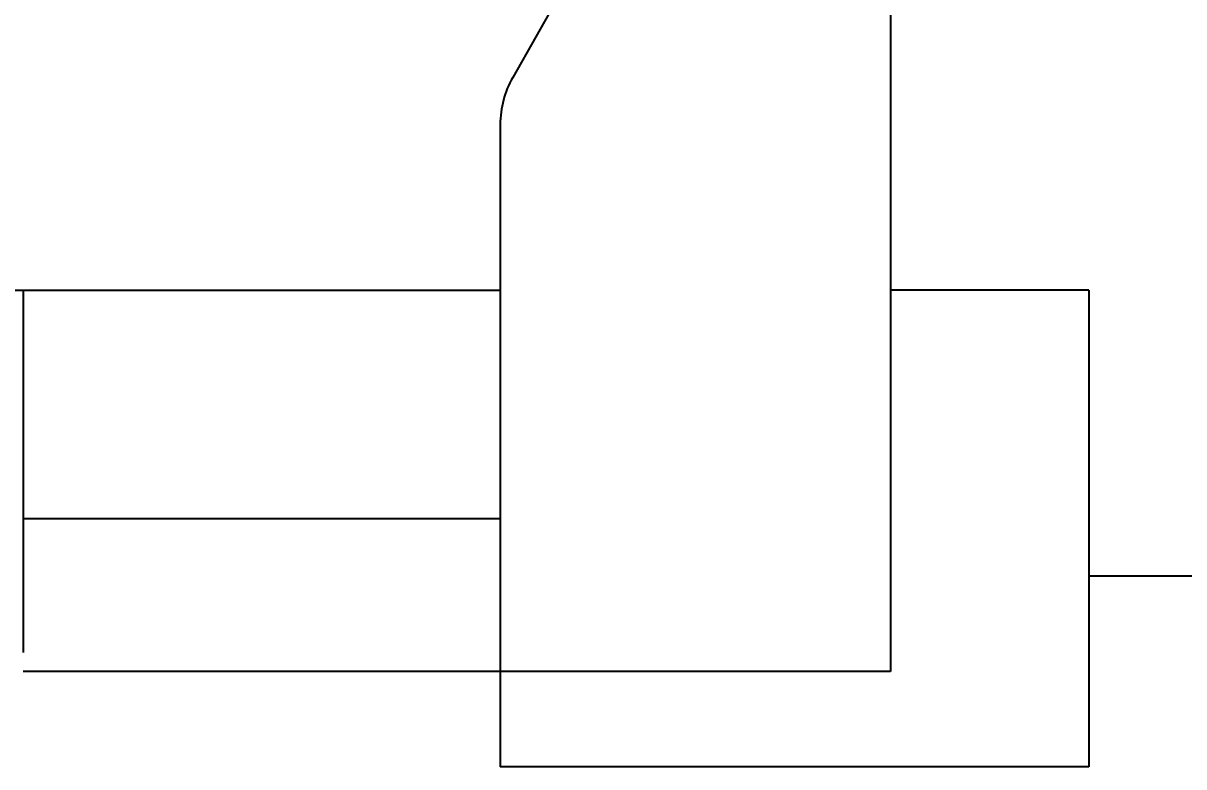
# Model space of a CAD drawing. Header units: millimetres. Extents: x 2 to 5882, y 1831 to 3462.
# Drawn here: x 1139.494 to 1142.535, y 2695.848 to 2697.798 of the extents above; entities that cross this region are included whole.
import ezdxf

# ---------------------------------------------------------------- set-up
doc = ezdxf.new("R2010")
doc.units = ezdxf.units.MM
doc.layers.add('标注', color=4, linetype='Continuous')
doc.styles.get("Standard").update_dxf_attribs({"font": 'simplex1.shx', "width": 0.7, "bigfont": 'hztxt.shx'})
doc.dimstyles.new('比例1：200', dxfattribs={"dimtxt": 3, "dimasz": 2, "dimexe": 1, "dimexo": 1, "dimgap": 0.5, "dimtad": 1, "dimlfac": 20, "dimzin": 13, "dimdsep": 46, "dimtxsty": 'Standard', "dimcen": -0.09, "dimclrd": 256, "dimclre": 256, "dimclrt": 7, "dimaunit": 1, "dimadec": 0, "dimazin": 0, "dimtfac": 0.0005, "dimtix": 1, "dimtmove": 2, "dimatfit": 3, "dimfxl": 0, "dimtolj": 1, "dimtzin": 13, "dimarcsym": 0})

# ---------------------------------------------------------------- blocks, each defined once
blk = doc.blocks.new('*D197')
at = {"layer": 'DEFPOINTS', "color": 0}
for p in [(1134.0014, 2728.1499), (1134.0014, 2697.0984), (1138.8588, 2697.0984)]:
    blk.add_point(p, dxfattribs=at)
at = {"layer": '标注', "lineweight": -2}
for p, q in [((1135.0014, 2728.1499), (1139.8588, 2728.1499)), ((1138.8588, 2726.1499), (1138.8588, 2699.0984)), ((1135.0014, 2697.0984), (1139.8588, 2697.0984))]:
    blk.add_line(p, q, dxfattribs=at)
at = {"layer": '标注'}
for points in [[(1138.5254, 2726.1499), (1139.1921, 2726.1499), (1138.8588, 2728.1499)], [(1138.5254, 2699.0984), (1139.1921, 2699.0984), (1138.8588, 2697.0984)]]:
    blk.add_solid(points, dxfattribs=at)
at = {"layer": '标注', "color": 7, "insert": (1136.8588, 2712.6242), "char_height": 3, "attachment_point": 5, "rotation": 90}
blk.add_mtext('\\A1;1200', dxfattribs=at)

msp = doc.modelspace()

# ---------------------------------------------------------------- linework, layer by layer
for p, q in [((1141.76637, 2698.34839), (1141.76637, 2696.09839)), ((1141.09745, 2698.22179), (1140.77618, 2697.65579)), ((1140.74359, 2697.53238), (1140.74359, 2695.84839)), ((1081.99359, 2697.09839), (1140.74359, 2697.09839)), ((1139.49359, 2697.09839), (1139.49359, 2696.89839)), ((1139.49359, 2697.09839), (1139.49359, 2696.49839)), ((1140.74359, 2697.09839), (1140.74359, 2695.84839)), ((1142.2854, 2697.09839), (1141.76637, 2697.09839)), ((1142.2854, 2697.09839), (1141.76637, 2697.09839)), ((1142.2854, 2697.09839), (1142.2854, 2695.84839)), ((1139.49359, 2696.89839), (1139.49359, 2696.69839)), ((1139.49359, 2696.69839), (1139.49359, 2696.14839)), ((1140.74359, 2696.49839), (1139.49359, 2696.49839)), ((1142.7854, 2696.34839), (1142.2854, 2696.34839)), ((1140.74359, 2696.09839), (1139.49359, 2696.09839)), ((1141.76637, 2696.09839), (1140.74359, 2696.09839)), ((1142.2854, 2695.84839), (1140.74359, 2695.84839))]:
    msp.add_line(p, q)
msp.add_arc((1140.99359, 2697.53238), 0.25, 150.42004, 180)

# ---------------------------------------------------------------- dimensions: what is measured, and where the dimension line sits
at = {"layer": '标注'}
dim = msp.add_linear_dim(base=(1138.85875, 2697.09839), p1=(1134.00141, 2728.14995), p2=(1134.00141, 2697.09839), angle=90, text='1200', dimstyle='比例1：200', dxfattribs=at)
dim.commit()
dim.dimension.update_dxf_attribs({"geometry": '*D197', "text_midpoint": (1136.85875, 2712.62417)})

doc.saveas('drawing.dxf')
